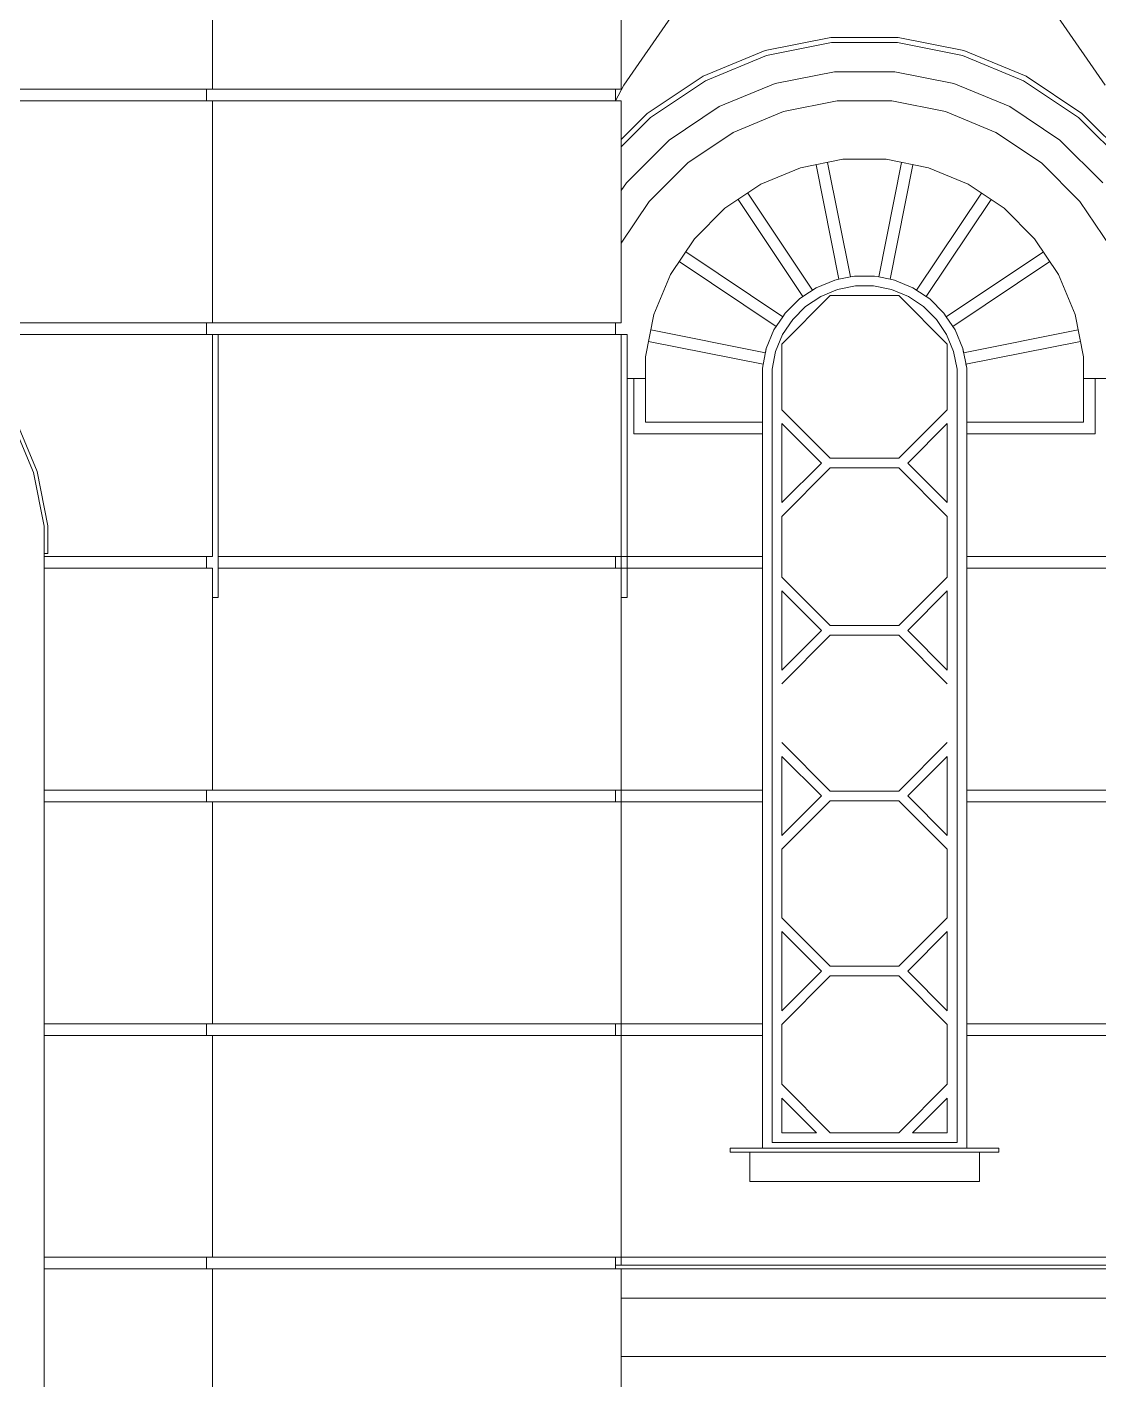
# Model space of a CAD drawing. Header units: millimetres. Extents: x -4890 to 184123, y 36 to 148549.
# Drawn here: x 25607 to 31114, y 115549 to 122498 of the extents above; entities that cross this region are included whole.
import ezdxf

# ---------------------------------------------------------------- set-up
doc = ezdxf.new("R2010")
doc.units = ezdxf.units.MM
doc.layers.add('Wall_Satelit', color=253, linetype='Continuous', lineweight=5)

msp = doc.modelspace()

# ---------------------------------------------------------------- linework, layer by layer
at = {"layer": 'Wall_Satelit'}
for p, q in [((26559.7, 122179), (26559.7, 123319)), ((28659.7, 122179), (28659.7, 123319)), ((28673.4, 122200.4), (28916.8, 122551.6)), ((31146, 122200.4), (30902.6, 122551.6)), ((29737.2, 122445.3), (29398.8, 122378)), ((29739.8, 122419), (29406.5, 122352.6)), ((29909.7, 122445.3), (29737.2, 122445.3)), ((29909.7, 122419), (29739.8, 122419)), ((30082.2, 122445.3), (29909.7, 122445.3)), ((30079.6, 122419), (29909.7, 122419)), ((30412.8, 122352.6), (30079.6, 122419)), ((30420.5, 122378), (30082.2, 122445.3)), ((29398.8, 122378), (29080.1, 122246)), ((29406.5, 122352.6), (29092.6, 122222.6)), ((30726.8, 122222.6), (30412.8, 122352.6)), ((30739.3, 122246), (30420.5, 122378)), ((29080.1, 122246), (28793.3, 122054.3)), ((29754.5, 122269), (29450.3, 122208.4)), ((30064.8, 122269), (29754.5, 122269)), ((30369.1, 122208.4), (30064.8, 122269)), ((31026.1, 122054.3), (30739.3, 122246)), ((22709.7, 122179), (26559.7, 122179)), ((26529.7, 122119), (26529.7, 122179)), ((26559.7, 122179), (28659.7, 122179)), ((28629.7, 122119), (28629.7, 122179)), ((28630.7, 122119), (28673.4, 122200.4)), ((29092.6, 122222.6), (28810.1, 122033.8)), ((29450.3, 122208.4), (29163.6, 122089.7)), ((30655.7, 122089.7), (30369.1, 122208.4)), ((31009.3, 122033.8), (30726.8, 122222.6)), ((22952.5, 122119), (26559.7, 122119)), ((26559.7, 120979), (26559.7, 122119)), ((26559.7, 122119), (28659.7, 122119)), ((28659.7, 120979), (28659.7, 122119)), ((29769.3, 122119), (29494, 122064.2)), ((30050, 122119), (29769.3, 122119)), ((30325.3, 122064.2), (30050, 122119)), ((28793.3, 122054.3), (28659.7, 121920.7)), ((28810.1, 122033.8), (28659.7, 121883.5)), ((29163.6, 122089.7), (28905.7, 121917.3)), ((29494, 122064.2), (29234.7, 121956.8)), ((30584.7, 121956.8), (30325.3, 122064.2)), ((30913.7, 121917.3), (30655.7, 122089.7)), ((31249.6, 121793.6), (31009.3, 122033.8)), ((31270, 121810.4), (31026.1, 122054.3)), ((28905.7, 121917.3), (28686.3, 121698)), ((29234.7, 121956.8), (29001.3, 121800.8)), ((30818.1, 121800.8), (30584.7, 121956.8)), ((31133.1, 121698), (30913.7, 121917.3)), ((29001.3, 121800.8), (28802.8, 121602.3)), ((29581.5, 121775.7), (29376.8, 121690.9)), ((29798.9, 121819), (29581.5, 121775.7)), ((29777.8, 121203), (29660.8, 121791.5)), ((29836.7, 121214.7), (29719.6, 121803.2)), ((30020.5, 121819), (29798.9, 121819)), ((29982.7, 121214.7), (30099.7, 121803.2)), ((30237.8, 121775.7), (30020.5, 121819)), ((30041.5, 121203), (30158.6, 121791.5)), ((30442.6, 121690.9), (30237.8, 121775.7)), ((31016.5, 121602.3), (30818.1, 121800.8)), ((28659.7, 121658.1), (28686.3, 121698)), ((29376.8, 121690.9), (29192.5, 121567.8)), ((30626.8, 121567.8), (30442.6, 121690.9)), ((29642.9, 121147.1), (29309.6, 121646)), ((30176.4, 121147.1), (30509.7, 121646)), ((28659.7, 121388.1), (28802.8, 121602.3)), ((29035.8, 121411.1), (29192.5, 121567.8)), ((29593.1, 121113.8), (29259.7, 121612.7)), ((30226.3, 121113.8), (30559.6, 121612.7)), ((30783.5, 121411.1), (30626.8, 121567.8)), ((31172.5, 121368.9), (31016.5, 121602.3)), ((28912.7, 121226.8), (29035.8, 121411.1)), ((30906.6, 121226.8), (30783.5, 121411.1)), ((29489.8, 121010.6), (28990.9, 121343.9)), ((30828.4, 121343.9), (30329.5, 121010.6)), ((29456.5, 120960.7), (28957.6, 121294)), ((30861.7, 121294), (30362.9, 120960.7)), ((28827.9, 121022.1), (28912.7, 121226.8)), ((29756.5, 121198.8), (29661, 121159.2)), ((29777.8, 121203), (29756.5, 121198.8)), ((29836.7, 121214.7), (29777.8, 121203)), ((29858, 121219), (29836.7, 121214.7)), ((29961.4, 121219), (29858, 121219)), ((29982.7, 121214.7), (29961.4, 121219)), ((30041.5, 121203), (29982.7, 121214.7)), ((30062.8, 121198.8), (30041.5, 121203)), ((30158.4, 121159.2), (30062.8, 121198.8)), ((30991.4, 121022.1), (30906.6, 121226.8)), ((29661, 121159.2), (29593.1, 121113.8)), ((29661, 121159.2), (29642.9, 121147.1)), ((29771.1, 121150.7), (29684.7, 121114.9)), ((29862.9, 121169), (29771.1, 121150.7)), ((29956.5, 121169), (29862.9, 121169)), ((30048.2, 121150.7), (29956.5, 121169)), ((30134.7, 121114.9), (30048.2, 121150.7)), ((30226.3, 121113.8), (30158.4, 121159.2)), ((30176.4, 121147.1), (30158.4, 121159.2)), ((29484.7, 120870), (29733.6, 121119)), ((29501.9, 121028.6), (29575, 121101.7)), ((29606.9, 121062.9), (29540.7, 120996.7)), ((29593.1, 121113.8), (29575, 121101.7)), ((29684.7, 121114.9), (29606.9, 121062.9)), ((30085.7, 121119), (29733.6, 121119)), ((30334.7, 120870), (30085.7, 121119)), ((30212.5, 121062.9), (30134.7, 121114.9)), ((30278.6, 120996.7), (30212.5, 121062.9)), ((30244.3, 121101.7), (30226.3, 121113.8)), ((30317.5, 121028.6), (30244.3, 121101.7)), ((28784.7, 120804.7), (28827.9, 121022.1)), ((29444.4, 120942.6), (29489.8, 121010.6)), ((29488.7, 120918.9), (29540.7, 120996.7)), ((29489.8, 121010.6), (29501.9, 121028.6)), ((30330.6, 120918.9), (30278.6, 120996.7)), ((30329.5, 121010.6), (30317.5, 121028.6)), ((30374.9, 120942.6), (30329.5, 121010.6)), ((31034.7, 120804.7), (30991.4, 121022.1)), ((25097.1, 120979), (26559.7, 120979)), ((26529.7, 120919), (26529.7, 120979)), ((26559.7, 120979), (28659.7, 120979)), ((28629.7, 120919), (28629.7, 120979)), ((29400.6, 120825.8), (28812.1, 120942.8)), ((29404.8, 120847.1), (29444.4, 120942.6)), ((29444.4, 120942.6), (29456.5, 120960.7)), ((30374.9, 120942.6), (30362.9, 120960.7)), ((30414.5, 120847.1), (30374.9, 120942.6)), ((31007.2, 120942.8), (30418.7, 120825.8)), ((25186.9, 120919), (26559.7, 120919)), ((26559.7, 119779), (26559.7, 120919)), ((26559.7, 120919), (26589.7, 120919)), ((26589.7, 120903.2), (26589.7, 120919)), ((26589.7, 120919), (28659.7, 120919)), ((26589.7, 120891.5), (26589.7, 120903.2)), ((26589.7, 120875.7), (26589.7, 120891.5)), ((26589.7, 120790.9), (26589.7, 120875.7)), ((28659.7, 119779), (28659.7, 120919)), ((28659.7, 120919), (28689.7, 120919)), ((28689.7, 120903.2), (28689.7, 120919)), ((28689.7, 120891.5), (28689.7, 120903.2)), ((28689.7, 120875.7), (28689.7, 120891.5)), ((28689.7, 120790.9), (28689.7, 120875.7)), ((29388.9, 120767), (28800.4, 120884)), ((29452.9, 120832.5), (29488.7, 120918.9)), ((29484.7, 120532.9), (29484.7, 120870)), ((30366.4, 120832.5), (30330.6, 120918.9)), ((30334.7, 120532.9), (30334.7, 120870)), ((31018.9, 120884), (30430.4, 120767)), ((26589.7, 120746.1), (26589.7, 120790.9)), ((28689.7, 120746.1), (28689.7, 120790.9)), ((28784.7, 120694), (28784.7, 120804.7)), ((29384.7, 120745.6), (29404.8, 120847.1)), ((29400.6, 120825.8), (29404.8, 120847.1)), ((29434.7, 120740.7), (29452.9, 120832.5)), ((30384.7, 120740.7), (30366.4, 120832.5)), ((30434.7, 120745.6), (30414.5, 120847.1)), ((30418.7, 120825.8), (30414.5, 120847.1)), ((31034.7, 120694), (31034.7, 120804.7)), ((26589.7, 120712.7), (26589.7, 120746.1)), ((26589.7, 120667.8), (26589.7, 120712.7)), ((28689.7, 120712.7), (28689.7, 120746.1)), ((28689.7, 120667.8), (28689.7, 120712.7)), ((29384.7, 120745.6), (29388.9, 120767)), ((29384.7, 120469), (29384.7, 120745.6)), ((29434.7, 116769), (29434.7, 120740.7)), ((30384.7, 116769), (30384.7, 120740.7)), ((30434.7, 120745.6), (30430.4, 120767)), ((30434.7, 120469), (30434.7, 120745.6)), ((26589.7, 120511.1), (26589.7, 120667.8)), ((28784.7, 120694), (28689.7, 120694)), ((28689.7, 120511.1), (28689.7, 120667.8)), ((28724.7, 120409), (28724.7, 120694)), ((28784.7, 120469), (28784.7, 120694)), ((28784.7, 120469), (28784.7, 120694)), ((31270.4, 120694), (31034.7, 120694)), ((31034.7, 120469), (31034.7, 120694)), ((31034.7, 120469), (31034.7, 120694)), ((31094.7, 120409), (31094.7, 120694)), ((26589.7, 120443.9), (26589.7, 120511.1)), ((28689.7, 120443.9), (28689.7, 120511.1)), ((29733.6, 120284), (29484.7, 120532.9)), ((30334.7, 120532.9), (30085.7, 120284)), ((25639.9, 120209.6), (25532.5, 120469)), ((25659.1, 120215.5), (25550.2, 120478.4)), ((26589.7, 120394.1), (26589.7, 120443.9)), ((28689.7, 120394.1), (28689.7, 120443.9)), ((29384.7, 120469), (28784.7, 120469)), ((29384.7, 120409), (29384.7, 120469)), ((29687.9, 120259), (29484.7, 120462.2)), ((29484.7, 120055.7), (29484.7, 120462.2)), ((30131.4, 120259), (30334.7, 120462.2)), ((30334.7, 120055.7), (30334.7, 120462.2)), ((31034.7, 120469), (30434.7, 120469)), ((30434.7, 120409), (30434.7, 120469)), ((26589.7, 120326.9), (26589.7, 120394.1)), ((28689.7, 120326.9), (28689.7, 120394.1)), ((29384.7, 120409), (28724.7, 120409)), ((29384.7, 119779), (29384.7, 120409)), ((31094.7, 120409), (30434.7, 120409)), ((30434.7, 119779), (30434.7, 120409)), ((26589.7, 120122.1), (26589.7, 120326.9)), ((28689.7, 120122.1), (28689.7, 120326.9)), ((29484.7, 120055.7), (29687.9, 120259)), ((29484.7, 119985), (29733.6, 120234)), ((30085.7, 120284), (29733.6, 120284)), ((30085.7, 120234), (29733.6, 120234)), ((30334.7, 119985), (30085.7, 120234)), ((30334.7, 120055.7), (30131.4, 120259)), ((25694.7, 119934.4), (25639.9, 120209.6)), ((25714.7, 119936.3), (25659.1, 120215.5)), ((26589.7, 120042.9), (26589.7, 120122.1)), ((28689.7, 120042.9), (28689.7, 120122.1)), ((26589.7, 119984.1), (26589.7, 120042.9)), ((28689.7, 119984.1), (28689.7, 120042.9)), ((26589.7, 119904.8), (26589.7, 119984.1)), ((28689.7, 119904.8), (28689.7, 119984.1)), ((29484.7, 119672.9), (29484.7, 119985)), ((30334.7, 119672.9), (30334.7, 119985)), ((25694.7, 107719), (25694.7, 119934.4)), ((25714.7, 119794), (25714.7, 119936.3)), ((26589.7, 119599), (26589.7, 119904.8)), ((28689.7, 119599), (28689.7, 119904.8)), ((25694.7, 119794), (25714.7, 119794)), ((25694.7, 119779), (26559.7, 119779)), ((26529.7, 119719), (26529.7, 119779)), ((26589.7, 119779), (28659.7, 119779)), ((28629.7, 119719), (28629.7, 119779)), ((29384.7, 119779), (28659.7, 119779)), ((28659.7, 119719), (28659.7, 119779)), ((29384.7, 119719), (29384.7, 119779)), ((31255.9, 119779), (30434.7, 119779)), ((30434.7, 119719), (30434.7, 119779)), ((25694.7, 119719), (26559.7, 119719)), ((26559.7, 118579), (26559.7, 119719)), ((26589.7, 119719), (28659.7, 119719)), ((28659.7, 118579), (28659.7, 119719)), ((29384.7, 119719), (28659.7, 119719)), ((29384.7, 118579), (29384.7, 119719)), ((29733.6, 119424), (29484.7, 119672.9)), ((30334.7, 119672.9), (30085.7, 119424)), ((30434.7, 118579), (30434.7, 119719)), ((31255.9, 119719), (30434.7, 119719)), ((29687.9, 119399), (29484.7, 119602.2)), ((29484.7, 119195.7), (29484.7, 119602.2)), ((30131.4, 119399), (30334.7, 119602.2)), ((30334.7, 119195.7), (30334.7, 119602.2)), ((26559.7, 119569), (26589.7, 119569)), ((26589.7, 119569), (26589.7, 119599)), ((26589.7, 119569), (26589.7, 119599)), ((28659.7, 119569), (28689.7, 119569)), ((28689.7, 119569), (28689.7, 119599)), ((28689.7, 119569), (28689.7, 119599)), ((29484.7, 119195.7), (29687.9, 119399)), ((30085.7, 119424), (29733.6, 119424)), ((30334.7, 119195.7), (30131.4, 119399)), ((29484.7, 119125), (29733.6, 119374)), ((30085.7, 119374), (29733.6, 119374)), ((30334.7, 119125), (30085.7, 119374)), ((29733.6, 118574), (29484.7, 118822.9)), ((30334.7, 118822.9), (30085.7, 118574)), ((29687.9, 118549), (29484.7, 118752.2)), ((29484.7, 118345.7), (29484.7, 118752.2)), ((30131.4, 118549), (30334.7, 118752.2)), ((30334.7, 118345.7), (30334.7, 118752.2)), ((25694.7, 118579), (26559.7, 118579)), ((26529.7, 118519), (26529.7, 118579)), ((26559.7, 118579), (28659.7, 118579)), ((28629.7, 118519), (28629.7, 118579)), ((29384.7, 118579), (28659.7, 118579)), ((28659.7, 118519), (28659.7, 118579)), ((29384.7, 118519), (29384.7, 118579)), ((30085.7, 118574), (29733.6, 118574)), ((31255.9, 118579), (30434.7, 118579)), ((30434.7, 118519), (30434.7, 118579)), ((25694.7, 118519), (26559.7, 118519)), ((26559.7, 117379), (26559.7, 118519)), ((26559.7, 118519), (28659.7, 118519)), ((28659.7, 117379), (28659.7, 118519)), ((29384.7, 118519), (28659.7, 118519)), ((29384.7, 117379), (29384.7, 118519)), ((29484.7, 118345.7), (29687.9, 118549)), ((29484.7, 118275), (29733.6, 118524)), ((30085.7, 118524), (29733.6, 118524)), ((30334.7, 118275), (30085.7, 118524)), ((30334.7, 118345.7), (30131.4, 118549)), ((30434.7, 117379), (30434.7, 118519)), ((31255.9, 118519), (30434.7, 118519)), ((29484.7, 117922.9), (29484.7, 118275)), ((30334.7, 117922.9), (30334.7, 118275)), ((29733.6, 117674), (29484.7, 117922.9)), ((30334.7, 117922.9), (30085.7, 117674)), ((29484.7, 117445.7), (29484.7, 117852.2)), ((29687.9, 117649), (29484.7, 117852.2)), ((30131.4, 117649), (30334.7, 117852.2)), ((30334.7, 117445.7), (30334.7, 117852.2)), ((30085.7, 117674), (29733.6, 117674)), ((29484.7, 117445.7), (29687.9, 117649)), ((29484.7, 117375), (29733.6, 117624)), ((30085.7, 117624), (29733.6, 117624)), ((30334.7, 117375), (30085.7, 117624)), ((30334.7, 117445.7), (30131.4, 117649)), ((25694.7, 117379), (26559.7, 117379)), ((26529.7, 117319), (26529.7, 117379)), ((26559.7, 117379), (28659.7, 117379)), ((28629.7, 117319), (28629.7, 117379)), ((29384.7, 117379), (28659.7, 117379)), ((28659.7, 117319), (28659.7, 117379)), ((29384.7, 117319), (29384.7, 117379)), ((31255.9, 117379), (30434.7, 117379)), ((30434.7, 117319), (30434.7, 117379)), ((25694.7, 117319), (26559.7, 117319)), ((26559.7, 116179), (26559.7, 117319)), ((26559.7, 117319), (28659.7, 117319)), ((28659.7, 116179), (28659.7, 117319)), ((29384.7, 117319), (28659.7, 117319)), ((29384.7, 116739), (29384.7, 117319)), ((29484.7, 117067.9), (29484.7, 117375)), ((30334.7, 117067.9), (30334.7, 117375)), ((31255.9, 117319), (30434.7, 117319)), ((30434.7, 116739), (30434.7, 117319)), ((29733.6, 116819), (29484.7, 117067.9)), ((30334.7, 117067.9), (30085.7, 116819)), ((29662.9, 116819), (29484.7, 116997.2)), ((29484.7, 116819), (29484.7, 116997.2)), ((30156.4, 116819), (30334.7, 116997.2)), ((30334.7, 116819), (30334.7, 116997.2)), ((30384.7, 116769), (29434.7, 116769)), ((29662.9, 116819), (29484.7, 116819)), ((30085.7, 116819), (29733.6, 116819)), ((30334.7, 116819), (30156.4, 116819)), ((30599.7, 116739), (29219.7, 116739)), ((29219.7, 116719), (29219.7, 116739)), ((30599.7, 116719), (29219.7, 116719)), ((29319.7, 116569), (29319.7, 116719)), ((30499.7, 116569), (30499.7, 116719)), ((30599.7, 116719), (30599.7, 116739)), ((30499.7, 116569), (29319.7, 116569)), ((25694.7, 116179), (26559.7, 116179)), ((26529.7, 116119), (26529.7, 116179)), ((26559.7, 116179), (28659.7, 116179)), ((28629.7, 116119), (28629.7, 116179)), ((28629.7, 116139), (31365.6, 116139)), ((28659.7, 116179), (31255.9, 116179)), ((28659.7, 116139), (28659.7, 116179)), ((25694.7, 116119), (26559.7, 116119)), ((26559.7, 114979), (26559.7, 116119)), ((26559.7, 116119), (28659.7, 116119)), ((28659.7, 114979), (28659.7, 116119)), ((28659.7, 116119), (31365.6, 116119)), ((28659.7, 115969), (31324.2, 115969)), ((28659.7, 115669), (31297.3, 115669))]:
    msp.add_line(p, q, dxfattribs=at)

doc.saveas('drawing.dxf')
